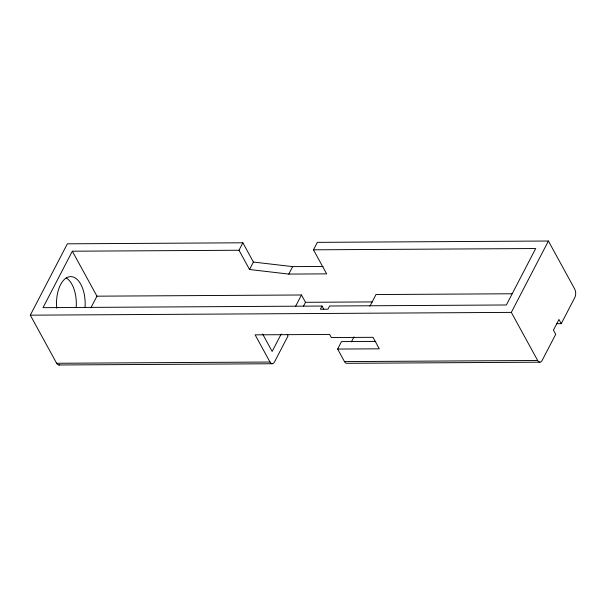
<?xml version="1.0" encoding="UTF-8"?>
<svg xmlns="http://www.w3.org/2000/svg" width="606" height="606" viewBox="0 0 606 606"><rect width="100%" height="100%" fill="white"/><g stroke="black" fill="none" stroke-linecap="round" stroke-linejoin="round"><path stroke-width="0.91" d="M59.721 364.759A5.969 3.181 89.7 0 1 56.631 363.267L30.3 315.173L67.372 243.809L242.862 242.794L253.406 262.05L292.645 266.625L323.127 266.451M556.558 323.687L561.254 323.657L574.806 297.561A5.969 3.181 89.7 0 0 574.73 289.115L548.4 241.021L317.355 242.362L313.476 249.816L326.642 273.867L288.767 274.086L249.536 269.511L238.991 250.248L72.334 251.21L43.011 307.666L322.036 306.045L323.793 309.265M90.915 307.795L96.945 296.175L72.334 251.21M238.991 250.248L242.862 242.794M249.536 269.511L253.406 262.05M288.767 274.086L292.645 266.625M281.214 334.004L272.155 351.442L262.625 334.027M295.44 306.613L301.477 294.986L96.945 296.175M303.364 306.394L305.485 302.311L301.477 294.986M322.036 306.045L320.369 309.242L327.944 309.196L329.611 306.007L506.366 304.977L535.689 248.528L313.476 249.816M539.931 362.191L346.761 363.312A5.969 3.181 89.7 0 1 344.488 361.6L337.625 349.056L341.496 341.595L375.75 341.398M351.389 341.875L353.98 336.898M369.933 306.181L375.97 294.554L512.025 293.766M561.254 323.657L558.959 319.476L553.429 330.126L555.717 334.307L542.165 360.403A5.969 3.181 89.7 0 1 537.658 360.479L511.328 312.385L548.4 241.021M305.485 302.311L372.432 301.917M30.3 315.173L511.328 312.385M337.625 349.056L379.288 348.814L372.993 337.315L331.323 337.55L329.611 334.414L255.118 334.845L270.003 362.032A5.969 3.181 89.7 0 0 274.503 361.956L288.062 335.86L287.297 334.467M56.631 363.267L270.003 362.032M344.488 361.6L537.658 360.479M58.903 364.979L272.268 363.744M66.19 277.912A26.869 14.332 89.7 0 1 76.174 307.674M56.744 308.113A26.869 14.332 89.7 0 1 70.591 276.624A26.869 14.332 89.7 0 1 85.014 307.621"/></g></svg>
